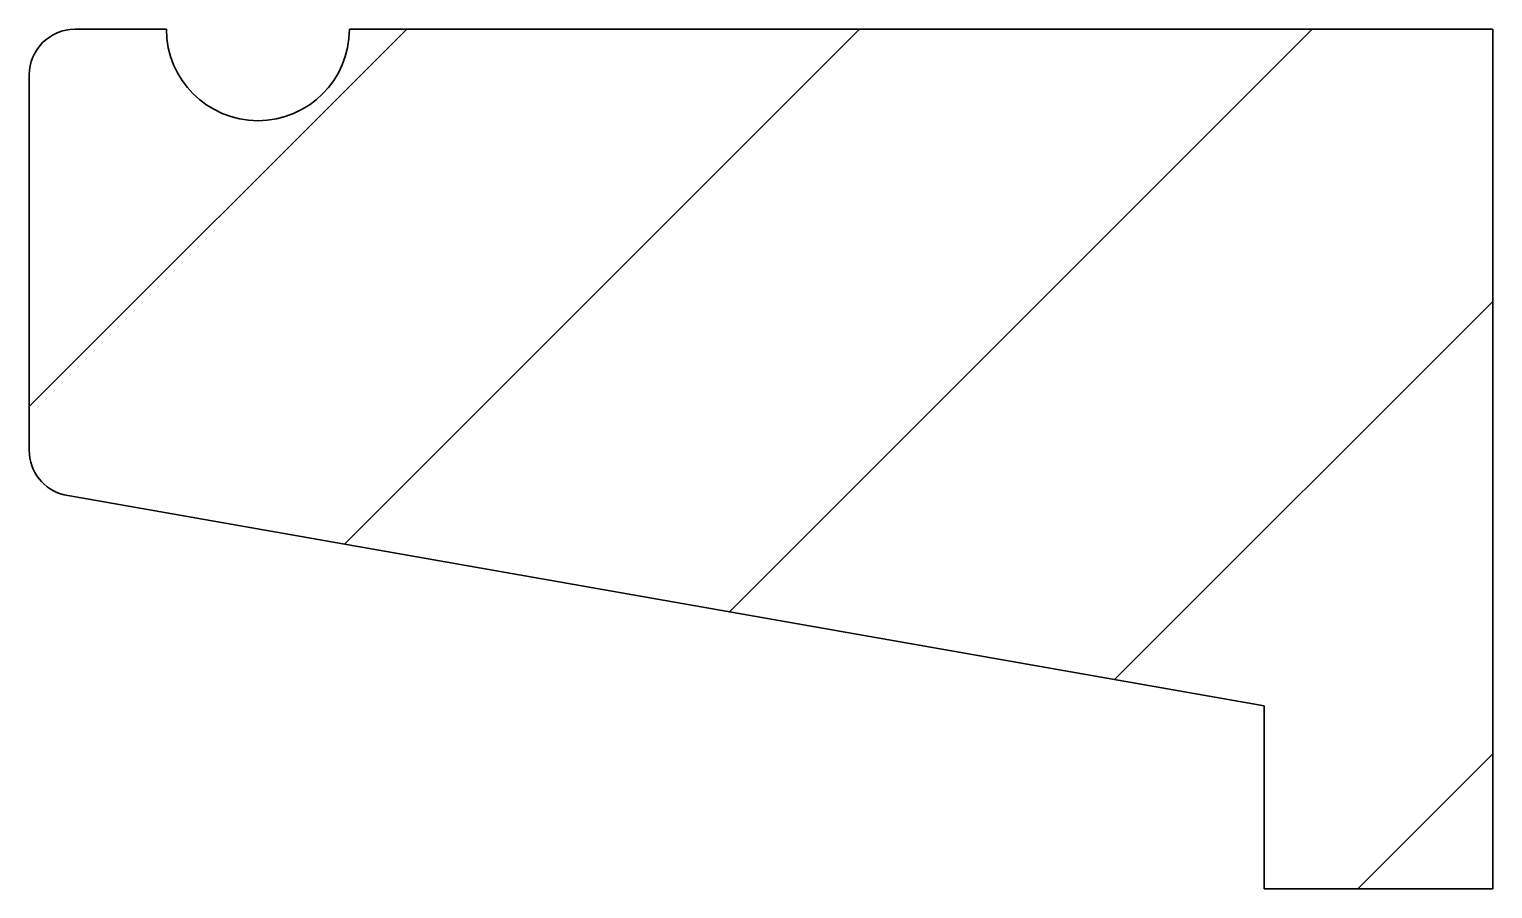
# Model space of a CAD drawing. Header units: metres. Extents: x 0 to 160, y -94 to 0.
import ezdxf

# ---------------------------------------------------------------- set-up
doc = ezdxf.new("R2010")
doc.units = ezdxf.units.M
doc.layers.add('A-DETL-GENF', color=92, linetype='Continuous', lineweight=18)

# ---------------------------------------------------------------- blocks, each defined once
blk = doc.blocks.new('31  prefab waterslag - Nehobo RD50_94x160-4467957-00_0 Basismaterialen')
at = {"layer": 'A-DETL-GENF', "lineweight": 13}
h = blk.add_hatch(dxfattribs=at)
h.set_pattern_fill('FP_58', color=256, style=0, pattern_type=2)
h.set_pattern_definition([(225, (-11454.317, 829.29), (24.74874, -24.74874), [])])
h.paths.add_polyline_path([(35, 0), (34.66, -2.59), (33.66, -5), (32.07, -7.07), (30, -8.66), (27.59, -9.66), (25, -10), (22.41, -9.66), (20, -8.66), (17.93, -7.07), (16.34, -5), (15.34, -2.59), (15, 0), (5, 0), (3.71, -0.17), (2.5, -0.67), (1.46, -1.46), (0.67, -2.5), (0.17, -3.71), (0, -5), (0, -46.07), (0.12, -47.17), (0.49, -48.22), (1.07, -49.16), (1.85, -49.95), (2.78, -50.55), (3.82, -50.93), (135, -74), (135, -94), (160, -94), (160, 0)])
at = {"layer": 'A-DETL-GENF', "lineweight": 35}
for p, q in [((15, 0), (5, 0)), ((160, 0), (35, 0)), ((160, -94), (160, 0)), ((0, -5), (0, -46.07)), ((3.82, -50.93), (135, -74)), ((135, -74), (135, -94)), ((135, -94), (160, -94))]:
    blk.add_line(p, q, dxfattribs=at)
for centre, radius, start, end in [((5, -5), 5, 90, 180), ((25, 0), 10, 180, 360), ((5, -46.07), 5, 180, 256.3958)]:
    blk.add_arc(centre, radius, start, end, dxfattribs=at)

msp = doc.modelspace()

# ---------------------------------------------------------------- block references
msp.add_blockref('31  prefab waterslag - Nehobo RD50_94x160-4467957-00_0 Basismaterialen', (0, 0))

doc.saveas('drawing.dxf')
